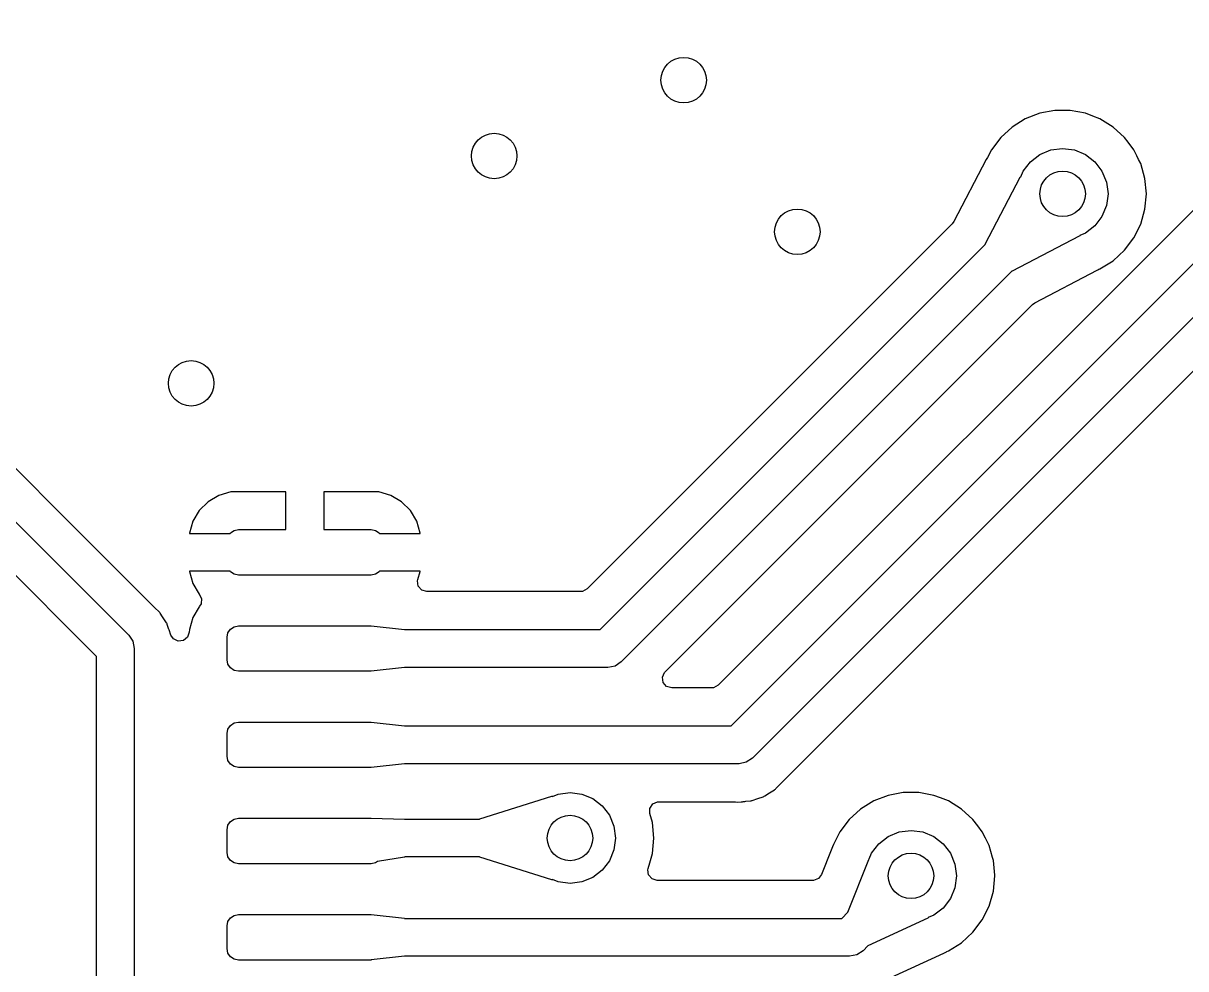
# Model space of a CAD drawing. Extents: x 1.18 to 9.06, y -3.74 to -1.97.
# Drawn here: x 6.173 to 6.777, y -3.336 to -2.844 of the extents above; entities that cross this region are included whole.
import ezdxf

# ---------------------------------------------------------------- set-up
doc = ezdxf.new("R2010")
doc.units = 0
doc.header["$MEASUREMENT"] = 0
doc.layers.add('BLACK', color=7, linetype='CONTINUOUS')

msp = doc.modelspace()

# ---------------------------------------------------------------- linework, layer by layer
at = {"layer": 'BLACK', "linetype": 'CONTINUOUS'}
for p, q in [((7.05564, -2.66636), (6.53368, -3.18831)), ((6.54041, -3.20945), (7.07677, -2.67309)), ((7.09357, -2.68413), (6.55145, -3.22625)), ((6.70069, -2.89122), (6.6932, -2.89412)), ((6.70858, -2.88974), (6.70069, -2.89122)), ((6.70069, -2.89122), (6.70069, -2.89122)), ((6.70069, -2.89122), (6.70069, -2.89122)), ((6.71661, -2.88974), (6.70858, -2.88974)), ((6.72451, -2.89122), (6.71661, -2.88974)), ((6.72825, -2.89267), (6.72451, -2.89122)), ((6.73199, -2.89412), (6.72825, -2.89267)), ((6.68638, -2.89835), (6.68044, -2.90376)), ((6.6932, -2.89412), (6.68638, -2.89835)), ((6.68638, -2.89835), (6.68638, -2.89835)), ((6.6932, -2.89412), (6.6932, -2.89412)), ((6.73882, -2.89835), (6.73199, -2.89412)), ((6.73199, -2.89412), (6.73199, -2.89412)), ((6.74475, -2.90376), (6.73882, -2.89835)), ((6.73882, -2.89835), (6.73882, -2.89835)), ((6.68044, -2.90376), (6.6756, -2.91016)), ((6.74668, -2.90631), (6.74475, -2.90376)), ((6.6756, -2.91016), (6.67364, -2.91411)), ((6.6756, -2.91016), (6.6756, -2.91016)), ((6.70079, -2.91261), (6.70648, -2.91025)), ((6.70648, -2.91025), (6.7126, -2.90945)), ((6.7126, -2.90945), (6.71871, -2.91025)), ((6.71871, -2.91025), (6.72441, -2.91261)), ((6.74959, -2.91016), (6.74668, -2.90631)), ((6.7512, -2.91339), (6.74959, -2.91016)), ((6.67294, -2.91519), (6.65605, -2.94752)), ((6.67323, -2.91478), (6.67294, -2.91519)), ((6.67294, -2.91519), (6.67294, -2.91519)), ((6.67364, -2.91411), (6.67323, -2.91478)), ((6.69214, -2.92126), (6.6959, -2.91637)), ((6.6959, -2.91637), (6.70079, -2.91261)), ((6.72441, -2.91261), (6.7293, -2.91637)), ((6.7293, -2.91637), (6.73306, -2.92126)), ((6.75209, -2.91519), (6.7512, -2.91339)), ((6.75317, -2.91735), (6.75209, -2.91519)), ((6.69093, -2.92418), (6.69214, -2.92126)), ((6.73306, -2.92126), (6.73542, -2.92696)), ((6.75537, -2.92508), (6.75317, -2.91735)), ((6.67239, -2.95922), (6.69058, -2.9244)), ((6.69058, -2.9244), (6.69085, -2.92418)), ((6.69085, -2.92418), (6.69093, -2.92418)), ((6.73542, -2.92696), (6.73622, -2.93307)), ((6.75611, -2.93307), (6.75537, -2.92508)), ((6.73622, -2.93307), (6.73542, -2.93918)), ((6.75537, -2.94107), (6.75611, -2.93307)), ((6.73542, -2.93918), (6.73306, -2.94488)), ((6.75317, -2.94879), (6.75537, -2.94107)), ((6.73306, -2.94488), (6.7293, -2.94977)), ((6.65517, -2.94871), (6.46557, -3.13831)), ((6.65605, -2.94752), (6.65517, -2.94871)), ((6.7293, -2.94977), (6.72441, -2.95353)), ((6.74959, -2.95598), (6.75317, -2.94879)), ((6.20242, -3.10945), (6.04629, -2.95332)), ((6.67234, -2.95941), (6.67239, -2.95922)), ((6.72127, -2.95509), (6.68645, -2.97328)), ((6.72148, -2.95486), (6.72127, -2.95509)), ((6.72441, -2.95353), (6.72148, -2.95474)), ((6.72148, -2.95474), (6.72148, -2.95486)), ((6.74475, -2.96238), (6.74959, -2.95598)), ((6.4723, -3.15945), (6.67234, -2.95941)), ((6.73882, -2.96779), (6.74475, -2.96238)), ((6.03058, -2.96548), (6.22743, -3.16233)), ((6.56568, -3.23988), (6.83513, -2.97044)), ((6.73199, -2.97202), (6.73882, -2.96779)), ((6.68629, -2.97329), (6.48334, -3.17625)), ((6.68645, -2.97328), (6.68629, -2.97329)), ((6.69815, -2.98962), (6.73048, -2.97273)), ((6.73048, -2.97273), (6.73087, -2.97251)), ((6.73087, -2.97251), (6.7315, -2.97221)), ((6.7315, -2.97221), (6.73199, -2.97202)), ((6.21063, -3.17337), (6.01955, -2.98228)), ((6.53778, -3.14968), (6.69696, -2.9905)), ((6.69696, -2.9905), (6.69815, -2.98962)), ((6.2742, -3.08971), (6.26864, -3.093)), ((6.28041, -3.08791), (6.2742, -3.08971)), ((6.2742, -3.08971), (6.2742, -3.08971)), ((6.28186, -3.0878), (6.28041, -3.08791)), ((6.28041, -3.08791), (6.28041, -3.08791)), ((6.30906, -3.0878), (6.28186, -3.0878)), ((6.30906, -3.10748), (6.30906, -3.0878)), ((6.35593, -3.0878), (6.32874, -3.0878)), ((6.32874, -3.0878), (6.32874, -3.10748)), ((6.35738, -3.08791), (6.35593, -3.0878)), ((6.36359, -3.08971), (6.35738, -3.08791)), ((6.35738, -3.08791), (6.35738, -3.08791)), ((6.36916, -3.093), (6.36359, -3.08971)), ((6.36359, -3.08971), (6.36359, -3.08971)), ((6.26407, -3.09758), (6.26078, -3.10314)), ((6.26864, -3.093), (6.26407, -3.09758)), ((6.26407, -3.09758), (6.26407, -3.09758)), ((6.26864, -3.093), (6.26864, -3.093)), ((6.37373, -3.09758), (6.36916, -3.093)), ((6.36916, -3.093), (6.36916, -3.093)), ((6.37702, -3.10314), (6.37373, -3.09758)), ((6.37373, -3.09758), (6.37373, -3.09758)), ((6.26078, -3.10314), (6.25897, -3.10935)), ((6.37882, -3.10935), (6.37702, -3.10314)), ((6.24106, -3.14809), (6.20242, -3.10945)), ((6.25897, -3.10935), (6.25896, -3.10945)), ((6.25896, -3.10945), (6.28011, -3.10945)), ((6.25896, -3.10945), (6.25896, -3.10945)), ((6.28011, -3.10945), (6.28027, -3.10921)), ((6.28027, -3.10921), (6.28219, -3.10793)), ((6.28219, -3.10793), (6.28445, -3.10748)), ((6.28445, -3.10748), (6.30906, -3.10748)), ((6.32874, -3.10748), (6.35335, -3.10748)), ((6.35335, -3.10748), (6.35561, -3.10793)), ((6.35561, -3.10793), (6.35752, -3.10921)), ((6.35752, -3.10921), (6.35768, -3.10945)), ((6.35768, -3.10945), (6.37883, -3.10945)), ((6.37883, -3.10945), (6.37882, -3.10935)), ((6.37883, -3.10945), (6.37883, -3.10945)), ((6.28011, -3.12913), (6.25896, -3.12913)), ((6.25896, -3.12913), (6.25896, -3.12913)), ((6.25896, -3.12913), (6.25897, -3.12923)), ((6.25897, -3.12923), (6.26078, -3.13544)), ((6.28027, -3.12937), (6.28011, -3.12913)), ((6.28219, -3.13065), (6.28027, -3.12937)), ((6.28445, -3.1311), (6.28219, -3.13065)), ((6.35335, -3.1311), (6.28445, -3.1311)), ((6.35561, -3.13065), (6.35335, -3.1311)), ((6.35752, -3.12937), (6.35561, -3.13065)), ((6.35768, -3.12913), (6.35752, -3.12937)), ((6.37883, -3.12913), (6.35768, -3.12913)), ((6.37744, -3.13417), (6.37758, -3.1335)), ((6.37783, -3.13689), (6.37744, -3.13417)), ((6.37758, -3.1335), (6.37882, -3.12923)), ((6.37882, -3.12923), (6.37883, -3.12913)), ((6.37882, -3.12923), (6.37882, -3.12923)), ((6.37883, -3.12913), (6.37883, -3.12913)), ((6.26078, -3.13544), (6.26407, -3.14101)), ((6.37963, -3.13897), (6.37783, -3.13689)), ((6.38227, -3.13974), (6.37963, -3.13897)), ((6.46212, -3.13974), (6.38227, -3.13974)), ((6.46315, -3.13963), (6.46212, -3.13974)), ((6.46557, -3.13831), (6.46315, -3.13963)), ((6.26407, -3.14101), (6.26426, -3.14125)), ((6.26426, -3.14125), (6.26416, -3.14132)), ((6.26416, -3.14132), (6.26521, -3.14324)), ((6.26501, -3.14598), (6.26418, -3.14727)), ((6.26521, -3.14324), (6.26501, -3.14598)), ((6.24326, -3.15017), (6.24106, -3.14809)), ((6.24344, -3.15039), (6.24326, -3.15017)), ((6.24345, -3.15039), (6.24344, -3.15039)), ((6.24363, -3.15062), (6.24345, -3.15039)), ((6.24381, -3.15084), (6.24363, -3.15062)), ((6.24363, -3.15062), (6.24363, -3.15062)), ((6.245, -3.15278), (6.24381, -3.15084)), ((6.24381, -3.15084), (6.24381, -3.15084)), ((6.24381, -3.15084), (6.24381, -3.15084)), ((6.26405, -3.14756), (6.26076, -3.15313)), ((6.26424, -3.14732), (6.26405, -3.14756)), ((6.26418, -3.14727), (6.26424, -3.14732)), ((6.50605, -3.18141), (6.53778, -3.14968)), ((6.24539, -3.15341), (6.245, -3.15278)), ((6.24706, -3.15594), (6.24539, -3.15341)), ((6.24718, -3.15619), (6.24706, -3.15594)), ((6.24719, -3.15619), (6.24718, -3.15619)), ((6.24732, -3.15646), (6.24719, -3.15619)), ((6.24743, -3.15672), (6.24731, -3.15646)), ((6.24731, -3.15646), (6.24732, -3.15646)), ((6.2483, -3.15935), (6.24743, -3.15672)), ((6.24743, -3.15672), (6.24743, -3.15672)), ((6.26076, -3.15313), (6.25895, -3.15935)), ((6.26076, -3.15313), (6.26076, -3.15313)), ((6.28027, -3.15921), (6.28219, -3.15793)), ((6.28219, -3.15793), (6.28445, -3.15748)), ((6.28445, -3.15748), (6.35335, -3.15748)), ((6.35335, -3.15748), (6.35342, -3.15749)), ((6.35342, -3.15749), (6.35345, -3.15749)), ((6.35345, -3.15749), (6.37065, -3.1594)), ((6.22743, -3.16233), (6.22957, -3.16552)), ((6.24838, -3.15959), (6.2483, -3.15935)), ((6.24937, -3.1623), (6.24838, -3.15959)), ((6.25062, -3.16419), (6.24937, -3.1623)), ((6.25308, -3.16543), (6.25062, -3.16419)), ((6.25796, -3.16343), (6.25581, -3.16515)), ((6.25884, -3.16082), (6.25796, -3.16343)), ((6.25895, -3.15935), (6.25884, -3.1608)), ((6.25884, -3.1608), (6.25884, -3.16082)), ((6.25895, -3.15935), (6.25895, -3.15935)), ((6.27854, -3.16339), (6.27899, -3.16113)), ((6.27854, -3.1752), (6.27854, -3.16339)), ((6.27899, -3.16113), (6.28027, -3.15921)), ((6.37065, -3.1594), (6.37074, -3.15945)), ((6.37074, -3.15945), (6.4723, -3.15945)), ((6.22957, -3.16552), (6.23031, -3.16929)), ((6.23031, -3.16929), (6.23031, -3.16929)), ((6.23031, -3.16929), (6.23031, -3.35714)), ((6.25581, -3.16515), (6.25308, -3.16543)), ((6.21063, -3.36122), (6.21063, -3.17337)), ((6.27899, -3.17746), (6.27854, -3.1752)), ((6.48334, -3.17625), (6.48014, -3.17838)), ((6.28027, -3.17937), (6.27899, -3.17746)), ((6.28219, -3.18065), (6.28027, -3.17937)), ((6.28445, -3.1811), (6.28219, -3.18065)), ((6.35335, -3.1811), (6.28445, -3.1811)), ((6.35342, -3.18109), (6.35335, -3.1811)), ((6.35345, -3.18109), (6.35342, -3.18109)), ((6.37065, -3.17918), (6.35345, -3.18109)), ((6.37075, -3.17913), (6.37065, -3.17918)), ((6.47638, -3.17913), (6.37075, -3.17913)), ((6.48014, -3.17838), (6.47638, -3.17913)), ((6.50467, -3.18417), (6.50581, -3.18167)), ((6.50581, -3.18167), (6.50605, -3.18141)), ((6.50506, -3.18689), (6.50467, -3.18417)), ((6.50686, -3.18897), (6.50506, -3.18689)), ((6.53368, -3.18831), (6.53126, -3.18963)), ((6.5095, -3.18974), (6.50686, -3.18897)), ((6.53023, -3.18974), (6.5095, -3.18974)), ((6.53126, -3.18963), (6.53023, -3.18974)), ((6.27854, -3.21339), (6.27899, -3.21113)), ((6.27899, -3.21113), (6.28027, -3.20921)), ((6.28027, -3.20921), (6.28219, -3.20793)), ((6.28219, -3.20793), (6.28445, -3.20748)), ((6.28445, -3.20748), (6.35335, -3.20748)), ((6.35335, -3.20748), (6.35342, -3.20749)), ((6.35342, -3.20749), (6.35345, -3.20749)), ((6.35345, -3.20749), (6.37065, -3.2094)), ((6.37065, -3.2094), (6.37074, -3.20945)), ((6.37074, -3.20945), (6.54041, -3.20945)), ((6.27854, -3.2252), (6.27854, -3.21339)), ((6.27899, -3.22746), (6.27854, -3.2252)), ((6.28027, -3.22937), (6.27899, -3.22746)), ((6.28219, -3.23065), (6.28027, -3.22937)), ((6.28445, -3.2311), (6.28219, -3.23065)), ((6.35335, -3.2311), (6.28445, -3.2311)), ((6.35342, -3.23109), (6.35335, -3.2311)), ((6.35345, -3.23109), (6.35342, -3.23109)), ((6.37065, -3.22918), (6.35345, -3.23109)), ((6.37075, -3.22913), (6.37065, -3.22918)), ((6.54449, -3.22913), (6.37075, -3.22913)), ((6.54825, -3.22838), (6.54449, -3.22913)), ((6.55145, -3.22625), (6.54825, -3.22838)), ((6.56037, -3.24421), (6.56294, -3.24263)), ((6.56294, -3.24263), (6.56316, -3.24245)), ((6.56294, -3.24263), (6.56294, -3.24263)), ((6.56316, -3.24245), (6.56339, -3.24226)), ((6.56316, -3.24245), (6.56316, -3.24245)), ((6.56339, -3.24226), (6.56361, -3.24208)), ((6.56339, -3.24226), (6.56339, -3.24226)), ((6.56361, -3.24208), (6.56568, -3.23988)), ((6.40977, -3.25777), (6.44725, -3.24602)), ((6.44725, -3.24602), (6.4476, -3.24605)), ((6.4476, -3.24605), (6.44766, -3.24611)), ((6.44766, -3.24611), (6.45058, -3.2449)), ((6.45058, -3.2449), (6.45669, -3.24409)), ((6.45669, -3.24409), (6.46281, -3.2449)), ((6.46281, -3.2449), (6.4685, -3.24726)), ((6.4685, -3.24726), (6.4734, -3.25101)), ((6.49967, -3.25), (6.50218, -3.24888)), ((6.50218, -3.24888), (6.50283, -3.24884)), ((6.50283, -3.24884), (6.54198, -3.24884)), ((6.54198, -3.24884), (6.54269, -3.24889)), ((6.54269, -3.24889), (6.54362, -3.24903)), ((6.54362, -3.24903), (6.54567, -3.24885)), ((6.54567, -3.24885), (6.54588, -3.24884)), ((6.54588, -3.24884), (6.54621, -3.24884)), ((6.54621, -3.24884), (6.54667, -3.24879)), ((6.54621, -3.24884), (6.54621, -3.24884)), ((6.54667, -3.24879), (6.54749, -3.24869)), ((6.54749, -3.24869), (6.54799, -3.24864)), ((6.54799, -3.24864), (6.5505, -3.24843)), ((6.5505, -3.24843), (6.55078, -3.24837)), ((6.5505, -3.24843), (6.5505, -3.24843)), ((6.55078, -3.24837), (6.55107, -3.24831)), ((6.55078, -3.24837), (6.55078, -3.24837)), ((6.55107, -3.2483), (6.55135, -3.24824)), ((6.55107, -3.24831), (6.55107, -3.2483)), ((6.55135, -3.24824), (6.55419, -3.2472)), ((6.55135, -3.24824), (6.55135, -3.24824)), ((6.55419, -3.2472), (6.55706, -3.24625)), ((6.55706, -3.24625), (6.55732, -3.24613)), ((6.55706, -3.24625), (6.55706, -3.24625)), ((6.55732, -3.24613), (6.55759, -3.24601)), ((6.55732, -3.24613), (6.55732, -3.24613)), ((6.55759, -3.246), (6.55784, -3.24588)), ((6.55759, -3.24601), (6.55759, -3.246)), ((6.55784, -3.24588), (6.56037, -3.24421)), ((6.55784, -3.24588), (6.55784, -3.24588)), ((6.61446, -3.24845), (6.60764, -3.25268)), ((6.62195, -3.24555), (6.61446, -3.24845)), ((6.61446, -3.24845), (6.61446, -3.24845)), ((6.62984, -3.24407), (6.62195, -3.24555)), ((6.62195, -3.24555), (6.62195, -3.24555)), ((6.62195, -3.24555), (6.62195, -3.24555)), ((6.63787, -3.24407), (6.62984, -3.24407)), ((6.64577, -3.24555), (6.63787, -3.24407)), ((6.64923, -3.24689), (6.64577, -3.24555)), ((6.65325, -3.24845), (6.64923, -3.24689)), ((6.66008, -3.25268), (6.65325, -3.24845)), ((6.65325, -3.24845), (6.65325, -3.24845)), ((6.4734, -3.25101), (6.47715, -3.25591)), ((6.49814, -3.25506), (6.49816, -3.25231)), ((6.49946, -3.25972), (6.49814, -3.25506)), ((6.49816, -3.25231), (6.49967, -3.25)), ((6.60764, -3.25268), (6.6017, -3.25809)), ((6.60764, -3.25268), (6.60764, -3.25268)), ((6.66601, -3.25809), (6.66008, -3.25268)), ((6.66008, -3.25268), (6.66008, -3.25268)), ((6.27854, -3.26339), (6.27899, -3.26113)), ((6.27899, -3.26113), (6.28027, -3.25921)), ((6.28027, -3.25921), (6.28219, -3.25793)), ((6.28219, -3.25793), (6.28445, -3.25748)), ((6.28445, -3.25748), (6.35335, -3.25748)), ((6.35335, -3.25748), (6.35339, -3.25749)), ((6.35339, -3.25749), (6.35343, -3.25748)), ((6.35343, -3.25748), (6.37061, -3.25786)), ((6.37061, -3.25786), (6.37064, -3.25787)), ((6.37064, -3.25787), (6.4096, -3.25787)), ((6.4096, -3.25787), (6.40977, -3.25777)), ((6.47715, -3.25591), (6.47951, -3.2616)), ((6.50021, -3.26772), (6.49946, -3.25972)), ((6.6017, -3.25809), (6.59686, -3.2645)), ((6.66853, -3.26142), (6.66601, -3.25809)), ((6.27854, -3.2752), (6.27854, -3.26339)), ((6.47951, -3.2616), (6.48031, -3.26772)), ((6.59686, -3.2645), (6.59357, -3.2711)), ((6.61715, -3.2707), (6.62205, -3.26694)), ((6.62205, -3.26694), (6.62774, -3.26458)), ((6.62774, -3.26458), (6.63386, -3.26378)), ((6.63386, -3.26378), (6.63997, -3.26458)), ((6.63997, -3.26458), (6.64567, -3.26694)), ((6.64567, -3.26694), (6.65056, -3.2707)), ((6.67085, -3.2645), (6.66853, -3.26142)), ((6.67246, -3.26772), (6.67085, -3.2645)), ((6.48031, -3.26772), (6.47951, -3.27383)), ((6.49946, -3.27571), (6.50021, -3.26772)), ((6.59334, -3.27152), (6.59235, -3.27403)), ((6.59351, -3.27122), (6.59334, -3.27152)), ((6.59357, -3.2711), (6.59351, -3.27122)), ((6.6134, -3.27559), (6.61715, -3.2707)), ((6.65056, -3.2707), (6.65432, -3.27559)), ((6.6742, -3.27122), (6.67246, -3.26772)), ((6.67443, -3.27168), (6.6742, -3.27122)), ((6.67617, -3.27778), (6.67443, -3.27168)), ((6.27899, -3.27746), (6.27854, -3.2752)), ((6.28027, -3.27937), (6.27899, -3.27746)), ((6.28219, -3.28065), (6.28027, -3.27937)), ((6.37068, -3.27762), (6.35673, -3.27995)), ((6.3708, -3.27756), (6.37068, -3.27762)), ((6.40965, -3.27756), (6.3708, -3.27756)), ((6.40977, -3.27766), (6.40965, -3.27756)), ((6.44725, -3.28941), (6.40977, -3.27766)), ((6.47951, -3.27383), (6.47715, -3.27953)), ((6.49808, -3.28058), (6.49946, -3.27571)), ((6.59235, -3.27403), (6.5874, -3.28665)), ((6.60107, -3.30627), (6.61186, -3.2788)), ((6.61186, -3.2788), (6.61211, -3.27854)), ((6.61211, -3.27854), (6.61218, -3.27854)), ((6.61218, -3.27854), (6.6134, -3.27559)), ((6.65432, -3.27559), (6.65668, -3.28129)), ((6.67663, -3.27941), (6.67617, -3.27778)), ((6.67733, -3.287), (6.67663, -3.27941)), ((6.28445, -3.2811), (6.28219, -3.28065)), ((6.35335, -3.2811), (6.28445, -3.2811)), ((6.35561, -3.28065), (6.35335, -3.2811)), ((6.35666, -3.27995), (6.35561, -3.28065)), ((6.35673, -3.27995), (6.35666, -3.27995)), ((6.4734, -3.28442), (6.4685, -3.28817)), ((6.47715, -3.27953), (6.4734, -3.28442)), ((6.4971, -3.28417), (6.49724, -3.28353)), ((6.4975, -3.28689), (6.4971, -3.28417)), ((6.49724, -3.28353), (6.49808, -3.28058)), ((6.65668, -3.28129), (6.65748, -3.2874)), ((6.44757, -3.2894), (6.44725, -3.28941)), ((6.44765, -3.28932), (6.44757, -3.2894)), ((6.45058, -3.29053), (6.44765, -3.28932)), ((6.45669, -3.29134), (6.45058, -3.29053)), ((6.46281, -3.29053), (6.45669, -3.29134)), ((6.4685, -3.28817), (6.46281, -3.29053)), ((6.4993, -3.28897), (6.4975, -3.28689)), ((6.50194, -3.28974), (6.4993, -3.28897)), ((6.58285, -3.28974), (6.50194, -3.28974)), ((6.58312, -3.28974), (6.58285, -3.28974)), ((6.58571, -3.28882), (6.58312, -3.28974)), ((6.5874, -3.28665), (6.58571, -3.28882)), ((6.65748, -3.2874), (6.65668, -3.29352)), ((6.67663, -3.2954), (6.67737, -3.2874)), ((6.67737, -3.2874), (6.67733, -3.287)), ((6.65668, -3.29352), (6.65432, -3.29921)), ((6.67443, -3.30312), (6.67663, -3.2954)), ((6.65432, -3.29921), (6.65056, -3.3041)), ((6.67085, -3.31031), (6.67443, -3.30312)), ((6.27899, -3.31113), (6.28027, -3.30921)), ((6.28027, -3.30921), (6.28219, -3.30793)), ((6.28219, -3.30793), (6.28445, -3.30748)), ((6.28445, -3.30748), (6.35335, -3.30748)), ((6.35335, -3.30748), (6.35342, -3.30749)), ((6.35342, -3.30749), (6.35345, -3.30749)), ((6.35345, -3.30749), (6.37065, -3.3094)), ((6.37065, -3.3094), (6.37074, -3.30945)), ((6.37074, -3.30945), (6.59789, -3.30945)), ((6.59789, -3.30945), (6.60107, -3.30627)), ((6.6425, -3.30941), (6.61139, -3.32379)), ((6.64273, -3.30917), (6.6425, -3.30941)), ((6.64567, -3.30786), (6.64273, -3.30908)), ((6.64273, -3.30908), (6.64273, -3.30917)), ((6.65056, -3.3041), (6.64567, -3.30786)), ((6.27854, -3.31339), (6.27899, -3.31113)), ((6.27854, -3.3252), (6.27854, -3.31339)), ((6.66601, -3.31672), (6.67085, -3.31031)), ((6.66008, -3.32213), (6.66601, -3.31672)), ((6.27899, -3.32746), (6.27854, -3.3252)), ((6.28027, -3.32937), (6.27899, -3.32746)), ((6.60893, -3.32625), (6.60574, -3.32838)), ((6.61139, -3.32379), (6.60893, -3.32625)), ((6.62337, -3.34018), (6.65085, -3.32748)), ((6.65085, -3.32748), (6.65222, -3.32677)), ((6.65222, -3.32677), (6.65246, -3.32666)), ((6.65246, -3.32666), (6.65325, -3.32635)), ((6.65325, -3.32635), (6.66008, -3.32213)), ((6.28219, -3.33065), (6.28027, -3.32937)), ((6.28445, -3.3311), (6.28219, -3.33065)), ((6.35335, -3.3311), (6.28445, -3.3311)), ((6.35342, -3.33109), (6.35335, -3.3311)), ((6.35345, -3.33109), (6.35342, -3.33109)), ((6.37065, -3.32918), (6.35345, -3.33109)), ((6.37075, -3.32913), (6.37065, -3.32918)), ((6.60197, -3.32913), (6.37075, -3.32913)), ((6.60574, -3.32838), (6.60197, -3.32913))]:
    msp.add_line(p, q, dxfattribs=at)
at = {"layer": 'BLACK'}
for centre in [(6.51575, -2.87402), (6.41732, -2.91339), (6.7126, -2.93307), (6.5748, -2.95276), (6.25984, -3.0315), (6.45669, -3.26772), (6.63386, -3.2874)]:
    msp.add_circle(centre, 0.01181, dxfattribs=at)

doc.saveas('drawing.dxf')
